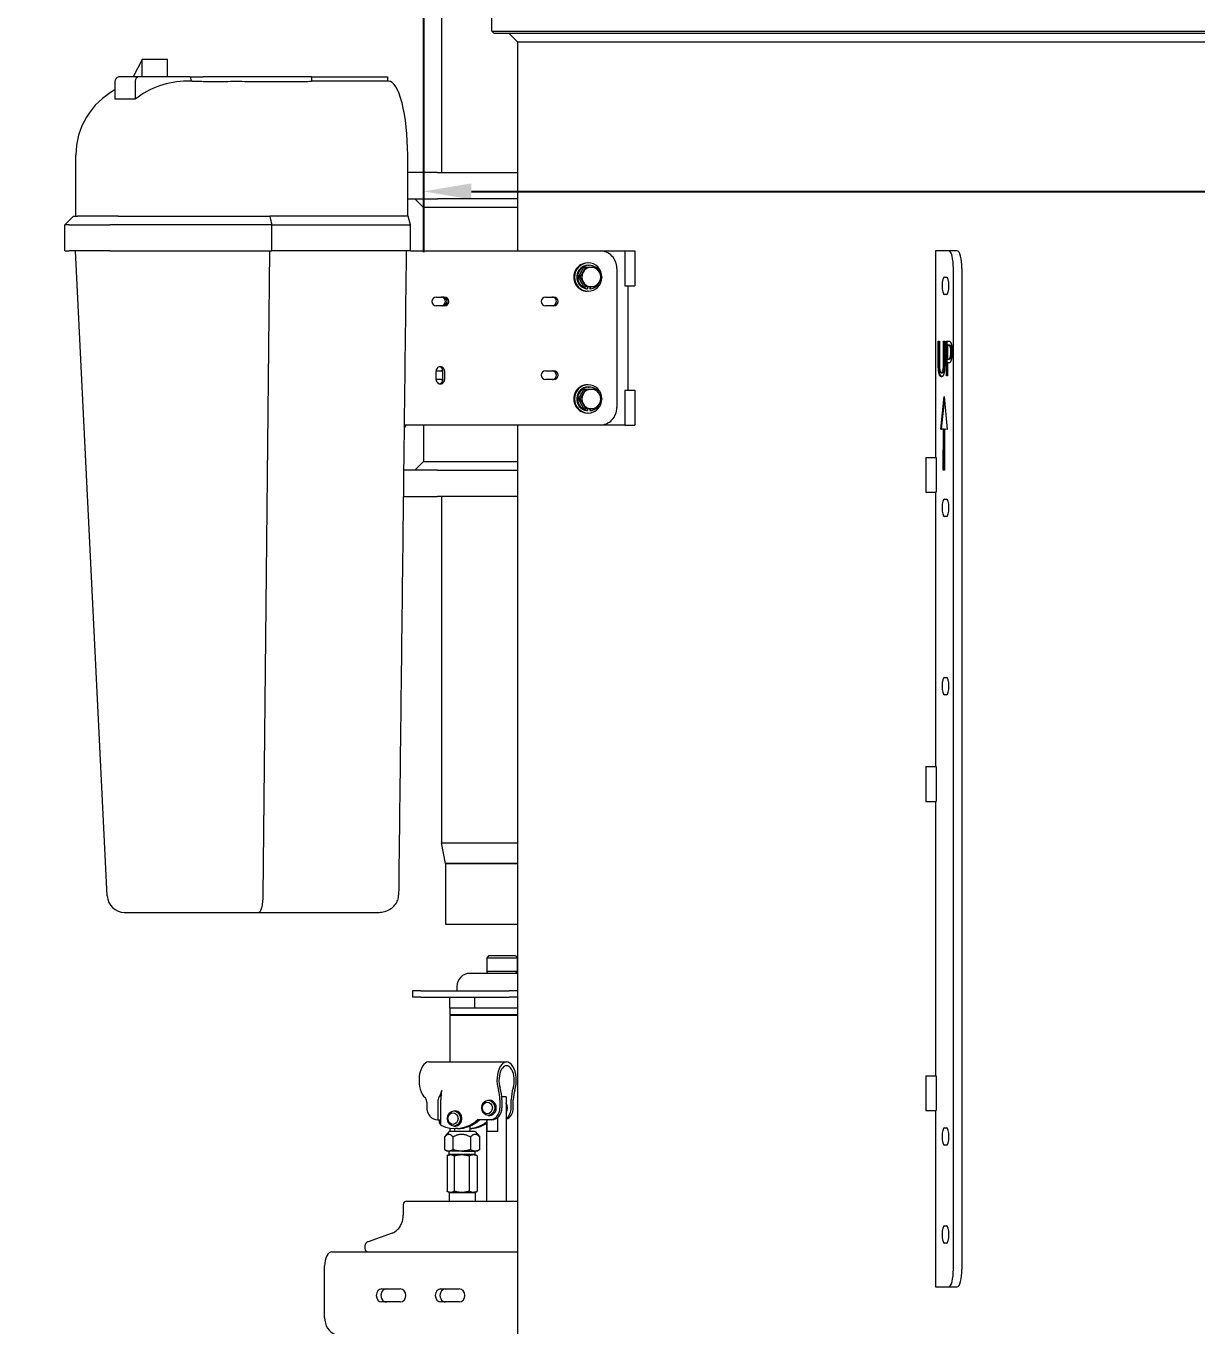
# Model space of a CAD drawing. Header units: inches. Extents: x 17 to 469, y 7 to 301.
# Drawn here: x 60.64 to 94.27, y 92.15 to 129.49 of the extents above; entities that cross this region are included whole.
import ezdxf

# ---------------------------------------------------------------- set-up
doc = ezdxf.new("R2010")
doc.units = ezdxf.units.IN
doc.header["$LTSCALE"] = 14
doc.header["$MEASUREMENT"] = 0
doc.layers.add('Dimension (ANSI)', color=7, linetype='Continuous', lineweight=25)
doc.layers.add('Visible (ANSI)', color=7, linetype='Continuous', lineweight=50)
doc.styles.add('MEMCOR Medium', font='arial.ttf')
doc.dimstyles.new('Default (ANSI)', dxfattribs={"dimscale": 14, "dimtxt": 0.15, "dimasz": 0.098425, "dimexe": 0.125, "dimexo": 0.0625, "dimgap": 0.031496, "dimtad": 0, "dimtih": 1, "dimtoh": 1, "dimdec": 4, "dimrnd": 1e-08, "dimzin": 3, "dimdsep": 46, "dimlunit": 5, "dimtxsty": 'MEMCOR Medium', "dimcen": 0.09, "dimdle": 0.393701, "dimclrd": 256, "dimclre": 256, "dimclrt": 256, "dimadec": 0, "dimazin": 1, "dimtfac": 0.8, "dimtofl": 0, "dimtmove": 0, "dimatfit": 3, "dimfxl": 1, "dimfrac": 1, "dimtolj": 1, "dimtzin": 4, "dimlwd": -1, "dimlwe": -1, "dimarcsym": 0})

# ---------------------------------------------------------------- blocks, each defined once
blk = doc.blocks.new('*D21')
at = {"layer": 'Defpoints', "color": 0, "transparency": 16777216}
for p in [(72.051, 135.407), (110.487, 135.407), (110.487, 124.738)]:
    blk.add_point(p, dxfattribs=at)
at = {"layer": 'Dimension (ANSI)', "transparency": 16777216}
for p, q in [((72.051, 134.532), (72.051, 122.988)), ((110.487, 134.532), (110.487, 122.988)), ((73.429, 124.738), (109.11, 124.738)), ((110.487, 124.738), (113.194, 124.738))]:
    blk.add_line(p, q, dxfattribs=at)
for points in [[(73.429, 124.968), (73.429, 124.508), (72.051, 124.738)], [(109.11, 124.968), (109.11, 124.508), (110.487, 124.738)]]:
    blk.add_solid(points, dxfattribs=at)
at = {"layer": 'Dimension (ANSI)', "transparency": 16777216, "char_height": 2.1, "attachment_point": 5, "style": 'MEMCOR Medium'}
for s, insert in [('\\A1; 38{\\H0.8x;\\S7#16;} in', (120.777, 126.885)), ('\\A1;[976.3 mm]', (120.777, 122.951))]:
    blk.add_mtext(s, dxfattribs=dict(at, insert=insert))
blk = doc.blocks.new('*D23')
at = {"layer": 'Defpoints', "color": 0, "transparency": 16777216}
for p in [(90.849, 145.532), (30.419, 42.304), (71.003, 42.304)]:
    blk.add_point(p, dxfattribs=at)
at = {"layer": 'Dimension (ANSI)', "transparency": 16777216}
for p, q in [((89.974, 145.532), (28.669, 145.532)), ((30.419, 144.154), (30.419, 97.848)), ((30.419, 43.682), (30.419, 89.988)), ((70.128, 42.304), (28.669, 42.304))]:
    blk.add_line(p, q, dxfattribs=at)
for points in [[(30.19, 144.154), (30.649, 144.154), (30.419, 145.532)], [(30.19, 43.682), (30.649, 43.682), (30.419, 42.304)]]:
    blk.add_solid(points, dxfattribs=at)
at = {"layer": 'Dimension (ANSI)', "transparency": 16777216, "char_height": 2.1, "attachment_point": 5, "style": 'MEMCOR Medium'}
for s, insert in [('\\A1; 103{\\H0.8x;\\S1#4;} in', (30.419, 96.061)), ('\\A1;[2622.0 mm]', (30.419, 92.131))]:
    blk.add_mtext(s, dxfattribs=dict(at, insert=insert))
blk = doc.blocks.new('*D24')
at = {"layer": 'Defpoints', "color": 0, "transparency": 16777216}
for p in [(72.285, 136.777), (44.698, 42.304), (71.003, 42.304)]:
    blk.add_point(p, dxfattribs=at)
at = {"layer": 'Dimension (ANSI)', "transparency": 16777216}
for p, q in [((71.41, 136.777), (42.948, 136.777)), ((44.698, 135.399), (44.698, 107.746)), ((44.698, 43.682), (44.698, 99.881)), ((70.128, 42.304), (42.948, 42.304))]:
    blk.add_line(p, q, dxfattribs=at)
for points in [[(44.468, 135.399), (44.927, 135.399), (44.698, 136.777)], [(44.468, 43.682), (44.927, 43.682), (44.698, 42.304)]]:
    blk.add_solid(points, dxfattribs=at)
at = {"layer": 'Dimension (ANSI)', "transparency": 16777216, "char_height": 2.1, "attachment_point": 5, "style": 'MEMCOR Medium'}
for s, insert in [('\\A1; 94{\\H0.8x;\\S1#2;} in', (44.698, 105.959)), ('\\A1;[2399.6 mm]', (44.698, 102.027))]:
    blk.add_mtext(s, dxfattribs=dict(at, insert=insert))

msp = doc.modelspace()

# ---------------------------------------------------------------- linework, layer by layer
at = {"layer": 'Visible (ANSI)', "linetype": 'Continuous', "lineweight": 18}
for p, q in [((74.018842, 129.339395), (74.018842, 131.63627)), ((72.572825, 130.77727), (72.572825, 125.276895)), ((74.018842, 129.339395), (108.51926, 129.339395)), ((74.081342, 129.276895), (74.018842, 129.339395)), ((108.456681, 129.276895), (74.081342, 129.276895)), ((74.768739, 129.026895), (74.518739, 129.276895)), ((74.768739, 123.026895), (74.768739, 129.026895)), ((107.766343, 129.026895), (74.768739, 129.026895)), ((63.976744, 128.526895), (63.717925, 128.026895)), ((64.701188, 128.526895), (63.976744, 128.526895)), ((63.976744, 128.026895), (63.976744, 128.526895)), ((64.701188, 128.026895), (64.701188, 128.526895)), ((63.193941, 127.901895), (63.193941, 127.386501)), ((63.875456, 128.026895), (63.33625, 128.026895)), ((63.776284, 127.901895), (63.776284, 127.386501)), ((65.351886, 128.026895), (63.875456, 128.026895)), ((65.407557, 127.901895), (65.265996, 127.901895)), ((65.351886, 128.026895), (65.726641, 128.026895)), ((65.407557, 127.901895), (65.656749, 127.901895)), ((68.839718, 128.026895), (65.726641, 128.026895)), ((68.839718, 128.026895), (71.021205, 128.026895)), ((68.839718, 128.026895), (68.839718, 127.899215)), ((71.048268, 127.901895), (69.943897, 127.901895)), ((71.021205, 128.026895), (71.021205, 127.901895)), ((63.776284, 127.386501), (63.193941, 127.386501)), ((62.071441, 124.026895), (62.071441, 125.776895)), ((71.60067, 124.026895), (71.60067, 125.776895)), ((72.453107, 125.276895), (71.60067, 125.276895)), ((72.453107, 125.276895), (74.768739, 125.276895)), ((71.60067, 124.526895), (72.453107, 124.526895)), ((72.057825, 124.276895), (71.807825, 124.526895)), ((74.768739, 124.526895), (72.453107, 124.526895)), ((62.000041, 124.026895), (61.750041, 123.776895)), ((62.000041, 124.026895), (62.121312, 124.026895)), ((63.285998, 124.026895), (62.121312, 124.026895)), ((63.285998, 124.026895), (67.642224, 124.026895)), ((71.619231, 124.026895), (67.642224, 124.026895)), ((71.684219, 123.776895), (71.619231, 124.026895)), ((72.057825, 124.276895), (72.057825, 123.026895)), ((74.768739, 124.276895), (72.057825, 124.276895)), ((61.879831, 123.776895), (61.750041, 123.776895)), ((61.750041, 123.026895), (61.750041, 123.776895)), ((61.879831, 123.776895), (63.044516, 123.776895)), ((67.695343, 123.776895), (63.044516, 123.776895)), ((67.695343, 123.776895), (71.684219, 123.776895)), ((67.695343, 123.026895), (67.695343, 123.776895)), ((71.684219, 123.026895), (71.684219, 123.776895)), ((61.750041, 123.026895), (61.879831, 123.026895)), ((63.044516, 123.026895), (61.879831, 123.026895)), ((62.970964, 104.502312), (62.059072, 123.026895)), ((63.044516, 123.026895), (67.695343, 123.026895)), ((67.629624, 123.026895), (67.440417, 104.507213)), ((71.684219, 123.026895), (67.695343, 123.026895)), ((71.684219, 123.026895), (71.950708, 123.026895)), ((71.950708, 123.026895), (77.126566, 123.026895)), ((77.126566, 123.026895), (77.835324, 123.026895)), ((77.835324, 123.026895), (78.128991, 123.026895)), ((77.835324, 123.026895), (77.835324, 122.026895)), ((78.128991, 123.026895), (78.128991, 122.026895)), ((87.145381, 123.026895), (86.757153, 123.026895)), ((86.757153, 123.026895), (86.757153, 117.096577)), ((87.386863, 123.026895), (87.145381, 123.026895)), ((76.580789, 122.417395), (76.659142, 122.557895)), ((76.659142, 122.557895), (76.709069, 122.557895)), ((76.785049, 122.682895), (76.764344, 122.682895)), ((76.785049, 122.616895), (76.809378, 122.616895)), ((77.609529, 122.526895), (77.609529, 118.526895)), ((87.274791, 93.776895), (87.274791, 122.526895)), ((87.516272, 122.526895), (87.516272, 93.776895)), ((76.502435, 122.276895), (76.580789, 122.417395)), ((76.502435, 122.276895), (76.552362, 122.276895)), ((76.580789, 122.136395), (76.502435, 122.276895)), ((76.659142, 121.995895), (76.580789, 122.136395)), ((87.015972, 122.276895), (87.080677, 122.276895)), ((76.659142, 121.995895), (76.709069, 121.995895)), ((76.739651, 121.940159), (76.76398, 121.940159)), ((76.76398, 121.995895), (76.76398, 121.940159)), ((76.785049, 121.870895), (76.764344, 121.870895)), ((76.830448, 121.995895), (76.830448, 121.940159)), ((76.830448, 121.940159), (76.854777, 121.940159)), ((76.854777, 121.940159), (76.854777, 121.995895)), ((77.835324, 122.026895), (78.128991, 122.026895)), ((77.923252, 122.026895), (77.923252, 119.026895)), ((87.080677, 121.776895), (87.015972, 121.776895)), ((72.417678, 121.701895), (72.659159, 121.701895)), ((72.659159, 121.451895), (72.417678, 121.451895)), ((75.556937, 121.701895), (75.798418, 121.701895)), ((75.798418, 121.451895), (75.556937, 121.451895)), ((86.83819, 119.812479), (86.83819, 120.436466)), ((86.83819, 120.436466), (86.872587, 120.436466)), ((86.862338, 119.812479), (86.862338, 120.436466)), ((86.872587, 120.436466), (86.872587, 119.812479)), ((86.99109, 120.436466), (87.025487, 120.436466)), ((86.99109, 119.809237), (86.99109, 120.436466)), ((87.015238, 119.809237), (87.015238, 120.436466)), ((87.025487, 120.436466), (87.025487, 119.812479)), ((87.074776, 119.436466), (87.074776, 120.436466)), ((87.074776, 120.436466), (87.139796, 120.436466)), ((87.098924, 119.436466), (87.098924, 120.436466)), ((87.137698, 120.321393), (87.109174, 120.321393)), ((87.109174, 120.321393), (87.109174, 119.922689)), ((87.137698, 120.321393), (87.161846, 120.321393)), ((87.109174, 119.922689), (87.132665, 119.922689)), ((87.132665, 119.922689), (87.156813, 119.922689)), ((87.187826, 119.982657), (87.211974, 119.982657)), ((72.417678, 119.581895), (72.610444, 119.581895)), ((72.417678, 119.331895), (72.417678, 119.581895)), ((72.61063, 119.331895), (72.61063, 119.581895)), ((72.659159, 119.581895), (72.659159, 119.331895)), ((75.556937, 119.581895), (75.798418, 119.581895)), ((86.931734, 119.528848), (86.955882, 119.528848)), ((87.109174, 119.809237), (87.109174, 119.436466)), ((87.138327, 119.809237), (87.109174, 119.809237)), ((72.610444, 119.331895), (72.417678, 119.331895)), ((75.798418, 119.331895), (75.556937, 119.331895)), ((76.785049, 119.182895), (76.764344, 119.182895)), ((76.785049, 119.116895), (76.809378, 119.116895)), ((87.109174, 119.436466), (87.074776, 119.436466)), ((76.502435, 118.776895), (76.580789, 118.917395)), ((76.502435, 118.776895), (76.552362, 118.776895)), ((76.580789, 118.636395), (76.502435, 118.776895)), ((76.580789, 118.917395), (76.659142, 119.057895)), ((76.659142, 119.057895), (76.709069, 119.057895)), ((77.835324, 119.026895), (78.128991, 119.026895)), ((77.835324, 119.026895), (77.835324, 118.026895)), ((78.128991, 119.026895), (78.128991, 118.026895)), ((86.912232, 117.907382), (87.006599, 118.850543)), ((87.006599, 118.850543), (87.095943, 117.900447)), ((76.659142, 118.495895), (76.580789, 118.636395)), ((76.659142, 118.495895), (76.709069, 118.495895)), ((76.739651, 118.440159), (76.76398, 118.440159)), ((76.76398, 118.495895), (76.76398, 118.440159)), ((76.785049, 118.370895), (76.764344, 118.370895)), ((76.830448, 118.495895), (76.830448, 118.440159)), ((76.830448, 118.440159), (76.854777, 118.440159)), ((76.854777, 118.440159), (76.854777, 118.495895)), ((86.93638, 117.907382), (87.018299, 118.726126)), ((71.950708, 118.026895), (71.499785, 118.026895)), ((77.126566, 118.026895), (71.950708, 118.026895)), ((72.057825, 118.026895), (72.057825, 116.976895)), ((74.768739, 77.457895), (74.768739, 118.026895)), ((77.835324, 118.026895), (77.126566, 118.026895)), ((77.835324, 118.026895), (78.128991, 118.026895)), ((86.988898, 117.905284), (86.912232, 117.907382)), ((86.912232, 117.907382), (86.93638, 117.907382)), ((87.013046, 117.905284), (86.93638, 117.907382)), ((86.985162, 116.729363), (86.988898, 117.905284)), ((86.988898, 117.905284), (87.013046, 117.905284)), ((87.009312, 116.729928), (87.013046, 117.905284)), ((87.018221, 117.903959), (87.015021, 116.730062)), ((87.018221, 117.903959), (87.042369, 117.903959)), ((87.095943, 117.900447), (87.018221, 117.903959)), ((87.09584, 117.901543), (87.042369, 117.903959)), ((72.057825, 116.976895), (71.807825, 116.726895)), ((72.057825, 116.976895), (74.768739, 116.976895)), ((86.479256, 117.096577), (86.783739, 117.096577)), ((86.479256, 117.096577), (86.479256, 116.096577)), ((86.783739, 117.096577), (86.783739, 116.096577)), ((72.453107, 116.726895), (71.484365, 116.726895)), ((72.453107, 116.726895), (74.768739, 116.726895)), ((87.015021, 116.730062), (86.985162, 116.729363)), ((71.475468, 115.976895), (72.453107, 115.976895)), ((74.768739, 115.976895), (72.453107, 115.976895)), ((72.572825, 115.976895), (72.572825, 106.026895)), ((86.479256, 116.096577), (86.783739, 116.096577)), ((86.757153, 116.096577), (86.757153, 108.216577)), ((87.015972, 115.901895), (87.080677, 115.901895)), ((87.080677, 115.401895), (87.015972, 115.401895)), ((87.015972, 110.776895), (87.080677, 110.776895)), ((87.080677, 110.276895), (87.015972, 110.276895)), ((86.479256, 108.216577), (86.783739, 108.216577)), ((86.479256, 108.216577), (86.479256, 107.216577)), ((86.783739, 108.216577), (86.783739, 107.216577)), ((86.479256, 107.216577), (86.783739, 107.216577)), ((86.757153, 107.216577), (86.757153, 99.336577)), ((72.572825, 106.026895), (74.768739, 106.026895)), ((72.572825, 106.026895), (72.621068, 106.026895)), ((72.682825, 105.436895), (72.572825, 106.026895)), ((72.621068, 106.026895), (74.768739, 106.026895)), ((72.682825, 105.436895), (74.768739, 105.436895)), ((72.682825, 105.436895), (72.682825, 103.686895)), ((74.68836, 105.436895), (72.682825, 105.436895)), ((74.768739, 105.436895), (74.68836, 105.436895)), ((67.440417, 104.507213), (67.440417, 104.507174)), ((63.470367, 104.026895), (63.539378, 104.026895)), ((63.539378, 104.026895), (64.830247, 104.026895)), ((64.830247, 104.026895), (67.325511, 104.026895)), ((67.325511, 104.026895), (70.74892, 104.026895)), ((72.682825, 103.686895), (74.768739, 103.686895)), ((73.920325, 102.776895), (73.870325, 102.726895)), ((73.870325, 102.726895), (74.745325, 102.726895)), ((73.870325, 102.726895), (73.870325, 102.326895)), ((74.695325, 102.776895), (73.920325, 102.776895)), ((74.695325, 102.776895), (74.745325, 102.726895)), ((74.745325, 102.726895), (74.745325, 102.326895)), ((74.745325, 102.326895), (73.870325, 102.326895)), ((73.920325, 102.276895), (73.870325, 102.326895)), ((74.695325, 102.276895), (74.745325, 102.326895)), ((74.768739, 102.276895), (73.389199, 102.276895)), ((71.975914, 101.776895), (71.740874, 101.776895)), ((71.740874, 101.776895), (71.740874, 101.589395)), ((71.975914, 101.589395), (71.740874, 101.589395)), ((71.975914, 101.776895), (74.520058, 101.776895)), ((71.975914, 101.589395), (74.520058, 101.589395)), ((72.814558, 101.276895), (72.814558, 101.589395)), ((73.014199, 101.901895), (73.014199, 101.776895)), ((73.528299, 101.276895), (73.528299, 101.589395)), ((74.768739, 101.776895), (74.520058, 101.776895)), ((74.768739, 101.589395), (74.520058, 101.589395)), ((73.528299, 101.276895), (72.814075, 101.276895)), ((72.814075, 101.276895), (72.814075, 101.089395)), ((74.768739, 101.276895), (73.528299, 101.276895)), ((74.768739, 101.089395), (72.814075, 101.089395)), ((74.768739, 101.069395), (72.814075, 101.069395)), ((72.814075, 101.069395), (72.814075, 99.733145)), ((72.939075, 101.069395), (72.939075, 101.089395)), ((72.203337, 99.733145), (74.442547, 99.733145)), ((86.479256, 99.336577), (86.783739, 99.336577)), ((86.479256, 99.336577), (86.479256, 98.336577)), ((86.783739, 99.336577), (86.783739, 98.336577)), ((72.145933, 98.578937), (72.145933, 98.443145)), ((72.46582, 98.578937), (72.46582, 98.068145)), ((72.551511, 97.918722), (72.551511, 98.646242)), ((73.914481, 98.630645), (73.956882, 98.630645)), ((74.250112, 98.646242), (74.250112, 98.411895)), ((74.430567, 98.733145), (74.304269, 98.733145)), ((74.307516, 98.646242), (74.307516, 98.411895)), ((74.430567, 98.733145), (74.430567, 95.733145)), ((74.577578, 98.411895), (74.577578, 98.646242)), ((74.634982, 98.411895), (74.634982, 98.646242)), ((72.928162, 98.324972), (72.970563, 98.324972)), ((86.479256, 98.336577), (86.783739, 98.336577)), ((86.757153, 98.336577), (86.757153, 93.276895)), ((72.46582, 98.068145), (72.515082, 98.068145)), ((72.515082, 97.972244), (72.515082, 98.068145)), ((72.814075, 97.83168), (72.814075, 97.733145)), ((72.928162, 97.887472), (72.970563, 97.887472)), ((73.381749, 97.888952), (73.381749, 97.733145)), ((73.956882, 98.068145), (73.610338, 98.068145)), ((73.868067, 98.068145), (73.868067, 95.733145)), ((73.884364, 97.733145), (73.884364, 98.068145)), ((73.914481, 98.193145), (73.956882, 98.193145)), ((74.014286, 98.068145), (73.956882, 98.068145)), ((74.185957, 97.733145), (74.185957, 98.133213)), ((87.015972, 97.839395), (87.080677, 97.839395)), ((72.65798, 97.578001), (72.65798, 97.209721)), ((72.787999, 97.733145), (72.664967, 97.586522)), ((73.537999, 97.733145), (72.787999, 97.733145)), ((72.899365, 97.578001), (72.899365, 97.209721)), ((72.944249, 97.818526), (72.944249, 97.733145)), ((73.027968, 97.818145), (72.970563, 97.818145)), ((73.404384, 97.578001), (73.404384, 97.209721)), ((73.537999, 97.733145), (73.66103, 97.586522)), ((73.668017, 97.578001), (73.668017, 97.209721)), ((74.185957, 97.733145), (73.884364, 97.733145)), ((72.725499, 97.170645), (72.664967, 97.205593)), ((72.778673, 97.170645), (72.725499, 97.170645)), ((73.151875, 97.170645), (72.778673, 97.170645)), ((72.787999, 97.070645), (72.787999, 97.170645)), ((73.151875, 97.170645), (73.5362, 97.170645)), ((73.600499, 97.170645), (73.5362, 97.170645)), ((73.537999, 97.070645), (73.537999, 97.170645)), ((73.600499, 97.170645), (73.66103, 97.205593)), ((87.080677, 97.339395), (87.015972, 97.339395)), ((72.730126, 97.037151), (72.730126, 96.016639)), ((72.787999, 97.070645), (72.736114, 97.04069)), ((72.833577, 97.070645), (72.787999, 97.070645)), ((73.153464, 97.070645), (72.833577, 97.070645)), ((72.937027, 97.037151), (72.937027, 96.016639)), ((73.482886, 97.070645), (73.153464, 97.070645)), ((73.3699, 97.037151), (73.3699, 96.016639)), ((73.537999, 97.070645), (73.482886, 97.070645)), ((73.537999, 97.070645), (73.589883, 97.04069)), ((73.595871, 97.037151), (73.595871, 96.016639)), ((72.787999, 95.983145), (72.736114, 96.0131)), ((72.787999, 95.983145), (72.833577, 95.983145)), ((72.787999, 95.983145), (72.787999, 95.733145)), ((72.833577, 95.983145), (73.153464, 95.983145)), ((73.153464, 95.983145), (73.482886, 95.983145)), ((73.482886, 95.983145), (73.537999, 95.983145)), ((73.537999, 95.983145), (73.589883, 96.0131)), ((73.537999, 95.983145), (73.537999, 95.733145)), ((71.472688, 95.633145), (71.472688, 95.332676)), ((71.572688, 95.733145), (74.205358, 95.733145)), ((74.205358, 95.733145), (74.768739, 95.733145)), ((87.015972, 95.026895), (87.080677, 95.026895)), ((71.151766, 94.814333), (70.465252, 94.569864)), ((87.080677, 94.526895), (87.015972, 94.526895)), ((69.426053, 94.276895), (74.768739, 94.276895)), ((70.368544, 94.427817), (70.368544, 94.376895)), ((69.214085, 92.388397), (69.214085, 93.876895)), ((70.857178, 93.214395), (71.387208, 93.214395)), ((72.553274, 93.214395), (73.083304, 93.214395)), ((86.757153, 93.276895), (87.145381, 93.276895)), ((87.145381, 93.276895), (87.386863, 93.276895)), ((71.387208, 92.839395), (70.857178, 92.839395)), ((73.083304, 92.839395), (72.553274, 92.839395))]:
    msp.add_line(p, q, dxfattribs=at)
for centre, radius, start, end in [((64.196441, 125.776895), 2.125, 118.1489197, 180), ((63.470359, 104.526895), 0.5, 182.8181709, 270), ((73.389199, 101.901895), 0.375, 90, 180), ((71.572688, 95.633145), 0.1, 90, 180), ((70.468544, 94.376895), 0.1, 180, 270)]:
    msp.add_arc(centre, radius, start, end, dxfattribs=at)
for centre, major_axis, ratio, start_param, end_param in [((63.33625, 127.901895), (-0.142309, 0), 0.878370418, 4.71238898, 6.283185307), ((63.875456, 127.901895), (0, -0.125), 0.793379796, 3.141592654, 4.71238898), ((65.265996, 125.776895), (-2.281755, 0), 0.931300656, 4.71238898, 5.423769118), ((65.351886, 127.901895), (0, -0.125), 0.280387299, 1.570796327, 3.141592654), ((69.943897, 125.776895), (-21.990324, 0), 0.096633412, 4.71238898, 4.762622148), ((71.048268, 125.776895), (0, 2.125), 0.259953945, 4.71238898, 6.283185307), ((77.126566, 122.526895), (0, 0.5), 0.965925826, 4.71238898, 6.283185307), ((87.145381, 122.526895), (0, 0.5), 0.258819045, 4.71238898, 6.283185307), ((87.386863, 122.526895), (0, 0.5), 0.258819045, 4.71238898, 6.283185307), ((76.764344, 122.276895), (0, 0.406), 0.965925826, 0, 3.141592654), ((76.785049, 122.276895), (0, 0.406), 0.965925826, 4.722803653, 10.985159615), ((76.785049, 122.276895), (0, 0.34), 0.965925826, 0, 3.002913274), ((76.809378, 122.276895), (0, -0.34), 0.965925826, 2.543605691, 6.144505927), ((76.872272, 122.276895), (0, 0.281), 0.965925826, 0, 1.047197551), ((76.872272, 122.276895), (0, 0.281), 0.965925826, 5.235987756, 6.283185307), ((76.809378, 122.276895), (0, -0.34), 0.965925826, 1.969860234, 2.25394248), ((76.809378, 122.276895), (0, 0.281), 0.965925826, 0.843630394, 1.250764708), ((76.809378, 122.276895), (0, 0.281), 0.965925826, 1.890827945, 2.297962259), ((76.872272, 122.276895), (0, -0.281), 0.965925826, 4.188790205, 5.235987756), ((76.872272, 122.276895), (0, -0.281), 0.965925826, 5.235987756, 6.283185307), ((76.872272, 122.276895), (0, -0.281), 0.965925826, 0, 1.047197551), ((76.809378, 122.276895), (0, -0.34), 0.965925826, 0.887650174, 1.171732419), ((76.872272, 122.276895), (0, 0.281), 0.965925826, 4.188790205, 5.235987756), ((87.015972, 122.026895), (0, -0.25), 0.258819045, 3.141592654, 6.283185307), ((87.080677, 122.026895), (0, 0.25), 0.258819045, 3.141592654, 6.283185307), ((76.809378, 122.276895), (0, -0.34), 0.965925826, 0.13867938, 0.597986963), ((72.417678, 121.576895), (0, -0.125), 0.965925826, 3.141592654, 6.283185307), ((72.561916, 121.576895), (0, -0.125), 0.965925826, 0, 3.141592654), ((72.610444, 121.576895), (0, 0.125), 0.965925826, 3.141592654, 6.283185307), ((72.61063, 121.576895), (0, -0.125), 0.965925826, 0, 3.141592654), ((72.659159, 121.576895), (0, 0.125), 0.965925826, 3.141592654, 6.283185307), ((75.556937, 121.576895), (0, -0.125), 0.965925826, 3.141592654, 6.283185307), ((75.749889, 121.576895), (0, -0.125), 0.965925826, 0, 3.141592654), ((75.798418, 121.576895), (0, 0.125), 0.965925826, 3.141592654, 6.283185307), ((72.538418, 119.581895), (0, 0.125), 0.965925826, 4.71238898, 7.853981634), ((72.48989, 119.581895), (0, 0.125), 0.965925826, 4.71238898, 6.080845559), ((72.561916, 119.456895), (0, 0.125), 0.965925826, 5.867882636, 6.283185307), ((72.610444, 119.456895), (0, 0.125), 0.965925826, 6.281642204, 6.283185307), ((75.556937, 119.456895), (0, -0.125), 0.965925826, 3.141592654, 6.283185307), ((75.749889, 119.456895), (0, -0.125), 0.965925826, 0, 3.141592654), ((75.798418, 119.456895), (0, 0.125), 0.965925826, 3.141592654, 6.283185307), ((72.538418, 119.331895), (0, -0.125), 0.965925826, 4.71238898, 7.853981634), ((72.48989, 119.331895), (0, -0.125), 0.965925826, 0.202339749, 1.570796327), ((72.561916, 119.456895), (0, -0.125), 0.965925826, 0, 0.415302671), ((72.610444, 119.456895), (0, -0.125), 0.965925826, 0, 0.001543103), ((76.764344, 118.776895), (0, 0.406), 0.965925826, 0, 3.141592654), ((76.785049, 118.776895), (0, 0.406), 0.965925826, 4.722803653, 10.985159615), ((76.785049, 118.776895), (0, 0.34), 0.965925826, 0, 3.002913274), ((76.809378, 118.776895), (0, -0.34), 0.965925826, 2.543605691, 6.144505927), ((76.809378, 118.776895), (0, 0.281), 0.965925826, 0.843630394, 1.250764708), ((76.872272, 118.776895), (0, -0.281), 0.965925826, 4.188790205, 5.235987756), ((76.872272, 118.776895), (0, 0.281), 0.965925826, 0, 1.047197551), ((76.872272, 118.776895), (0, 0.281), 0.965925826, 5.235987756, 6.283185307), ((76.809378, 118.776895), (0, -0.34), 0.965925826, 1.969860234, 2.25394248), ((76.872272, 118.776895), (0, 0.281), 0.965925826, 4.188790205, 5.235987756), ((76.809378, 118.776895), (0, 0.281), 0.965925826, 1.890827945, 2.297962259), ((76.872272, 118.776895), (0, -0.281), 0.965925826, 5.235987756, 6.283185307), ((76.809378, 118.776895), (0, -0.34), 0.965925826, 0.13867938, 0.597986963), ((76.872272, 118.776895), (0, -0.281), 0.965925826, 0, 1.047197551), ((76.809378, 118.776895), (0, -0.34), 0.965925826, 0.887650174, 1.171732419), ((77.126566, 118.526895), (0, -0.5), 0.965925826, 0, 1.570796327), ((71.57485, 117.526895), (0, 0.5), 0.258819045, 0, 0.62963673), ((87.015972, 115.651895), (0, -0.25), 0.258819045, 3.141592654, 6.283185307), ((87.080677, 115.651895), (0, 0.25), 0.258819045, 3.141592654, 6.283185307), ((87.015972, 110.526895), (0, -0.25), 0.258819045, 3.141592654, 6.283185307), ((87.080677, 110.526895), (0, 0.25), 0.258819045, 3.141592654, 6.283185307), ((70.843532, 104.528789), (0.113477, 0.48878), 0.98813552, 4.885792848, 4.931163507), ((72.203337, 99.201895), (0, 0.53125), 0.521858138, 0, 2.759956426), ((74.442547, 99.201895), (0, 0.53125), 0.521858138, 4.143359389, 8.423011225), ((74.442547, 99.201895), (0, 0.42125), 0.521858138, 4.143359389, 8.423011225), ((73.989183, 98.646242), (0, -0.61), 0.521858138, 1.570796327, 2.139825918), ((74.895911, 98.646242), (0, 0.61), 0.521858138, 1.001766736, 1.570796327), ((72.072873, 98.578937), (0, 0.14), 0.521858138, 4.71238898, 5.90154908), ((72.512184, 98.578937), (0, 0.14), 0.331174149, 0.381636227, 1.570796327), ((72.429391, 99.201895), (0, -0.53125), 0.331174149, 0.381636227, 1.001766736), ((72.717098, 98.646242), (0, -0.5), 0.331174149, 4.143359389, 4.71238898), ((73.956882, 98.411895), (0, -0.21875), 0.853032287, 0, 3.141592654), ((73.989183, 98.646242), (0, -0.5), 0.521858138, 1.570796327, 2.139825918), ((74.895911, 98.646242), (0, 0.5), 0.521858138, 1.001766736, 1.570796327), ((72.46582, 98.443145), (0, -0.375), 0.853032287, 4.71238898, 6.283185307), ((72.970563, 98.106222), (0, 0.21875), 0.853032287, 3.141592654, 6.283185307), ((73.956882, 98.411895), (0, -0.34375), 0.853032287, 0, 1.570796327), ((74.014286, 98.411895), (0, -0.34375), 0.853032287, 0, 1.570796327), ((74.284348, 98.411895), (0, -0.21875), 0.853032287, 0.900429182, 2.241163472), ((74.341752, 98.411895), (0, -0.34375), 0.853032287, 0.307718002, 1.570796327), ((74.284348, 98.411895), (0, 0.34375), 0.853032287, 3.663633845, 4.71238898), ((72.714201, 99.068145), (0, 1.25), 0.331174149, 2.639797679, 2.737700815), ((72.970563, 99.068145), (0, -1.25), 0.853032287, 5.879293474, 6.926686416), ((73.027968, 99.068145), (0, -1.25), 0.853032287, 0, 0.643501109), ((73.298029, 99.068145), (0, -1.25), 0.853032287, 0.078595347, 0.564033212), ((73.355434, 99.068145), (0, -1.25), 0.853032287, 0.024681348, 0.501525137), ((87.015972, 97.589395), (0, -0.25), 0.258819045, 3.141592654, 6.283185307), ((87.080677, 97.589395), (0, 0.25), 0.258819045, 3.141592654, 6.283185307), ((87.015972, 94.776895), (0, -0.25), 0.258819045, 3.141592654, 6.283185307), ((87.080677, 94.776895), (0, 0.25), 0.258819045, 3.141592654, 6.283185307), ((69.426053, 93.876895), (0, 0.4), 0.529919264, 0, 1.570796327), ((87.145381, 93.776895), (0, -0.5), 0.258819045, 0, 1.570796327), ((87.386863, 93.776895), (0, -0.5), 0.258819045, 0, 1.570796327), ((70.857178, 93.026895), (0, -0.1875), 0.848048096, 3.141592654, 6.283185307), ((70.989658, 93.026895), (0, 0.1875), 0.848048096, 0, 3.141592654), ((71.387208, 93.026895), (0, 0.1875), 0.848048096, 3.141592654, 6.283185307), ((72.553274, 93.026895), (0, -0.1875), 0.848048096, 3.141592654, 6.283185307), ((72.685754, 93.026895), (0, 0.1875), 0.848048096, 0, 3.141592654), ((73.083304, 93.026895), (0, 0.1875), 0.848048096, 3.141592654, 6.283185307), ((69.638109, 92.388397), (0, -0.5), 0.848048096, 4.71238898, 6.005262509)]:
    msp.add_ellipse(centre, major_axis=major_axis, ratio=ratio, start_param=start_param, end_param=end_param, dxfattribs=at)
for centre, major_axis in [((73.914481, 98.411895), (0, -0.21875)), ((73.888388, 98.411895), (0, 0.16875)), ((72.928162, 98.106222), (0, -0.21875)), ((72.902069, 98.106222), (0, 0.16875))]:
    msp.add_ellipse(centre, major_axis=major_axis, ratio=0.853032287, dxfattribs=at)
for points, degree in [([(65.656749, 127.901895), (65.679262, 127.901895), (65.702712, 127.900988), (65.726641, 127.898023)], 3), ([(67.084744, 127.897083), (67.182047, 127.896078), (67.283014, 127.895067), (67.387168, 127.894504)], 3), ([(67.642224, 124.026895), (67.659989, 123.943593), (67.677706, 123.8602), (67.695343, 123.776895)], 3), ([(87.183841, 120.283305), (87.175661, 120.304375), (87.153848, 120.321393), (87.137698, 120.321393)], 2), ([(87.139796, 120.436466), (87.162867, 120.436466), (87.195167, 120.407292), (87.207542, 120.374067)], 2), ([(87.202508, 120.130955), (87.202508, 120.182819), (87.193279, 120.258994), (87.183841, 120.283305)], 2), ([(87.207542, 120.374067), (87.222014, 120.335979), (87.238373, 120.218475), (87.238373, 120.135007)], 2), ([(87.132665, 119.922689), (87.153639, 119.922689), (87.179437, 119.948621), (87.187826, 119.982657)], 2), ([(87.215722, 119.912965), (87.202298, 119.861911), (87.166013, 119.809237), (87.138327, 119.809237)], 2), ([(87.187826, 119.982657), (87.195586, 120.012641), (87.202508, 120.083143), (87.202508, 120.130955)], 2), ([(87.238373, 120.135007), (87.238373, 120.070177), (87.226418, 119.953483), (87.215722, 119.912965)], 2), ([(86.862939, 119.507778), (86.849306, 119.559642), (86.83819, 119.705509), (86.83819, 119.812479)], 2), ([(86.931734, 119.415396), (86.908872, 119.415396), (86.874894, 119.461587), (86.862939, 119.507778)], 2), ([(86.872587, 119.812479), (86.872587, 119.742787), (86.877201, 119.648783), (86.883703, 119.610696)], 2), ([(86.883703, 119.610696), (86.890625, 119.570177), (86.914535, 119.528848), (86.931734, 119.528848)], 2), ([(86.931734, 119.528848), (86.947884, 119.528848), (86.973052, 119.570177), (86.979974, 119.610696)], 2), ([(87.000738, 119.507778), (86.988363, 119.460777), (86.955644, 119.415396), (86.931734, 119.415396)], 2), ([(86.979974, 119.610696), (86.986476, 119.648783), (86.99109, 119.741976), (86.99109, 119.809237)], 2), ([(87.025487, 119.812479), (87.025487, 119.707941), (87.014581, 119.558832), (87.000738, 119.507778)], 2)]:
    msp.add_open_spline(points, degree=degree, dxfattribs=at)
for points, knots in [([(65.726641, 127.898023), (65.731234, 127.897438), (65.737617, 127.896868), (65.764825, 127.895158), (65.792316, 127.894382), (65.876987, 127.893457), (65.942955, 127.893931), (66.148464, 127.895912), (66.311285, 127.897717), (66.638747, 127.899493), (66.864668, 127.899686), (67.084744, 127.897083)], [-71.641860366, -71.641860366, -71.641860366, -71.641860366, -71.404314925, -71.404314925, -70.85251163, -70.85251163, -69.950717986, -69.950717986, -68.021546725, -68.021546725, -64.744764236, -64.744764236, -64.744764236, -64.744764236]), ([(67.387168, 127.894504), (67.508573, 127.894031), (67.627154, 127.893744), (67.740383, 127.893744), (67.865382, 127.893744), (67.991685, 127.89406), (68.118412, 127.894561)], [28.615660727, 28.615660727, 28.615660727, 28.615660727, 29.490830428, 29.490830428, 29.490830428, 30.456978839, 30.456978839, 30.456978839, 30.456978839]), ([(68.118412, 127.894561), (68.279136, 127.895266), (68.440543, 127.896288), (68.680822, 127.898035), (68.760524, 127.898652), (68.839718, 127.899215)], [0.966148411, 0.966148411, 0.966148411, 0.966148411, 2.191429059, 2.191429059, 2.802720713, 2.802720713, 2.802720713, 2.802720713]), ([(71.559092, 123.026895), (71.544462, 121.793463), (71.529832, 120.56003), (71.500571, 118.093166), (71.48594, 116.859734), (71.456679, 114.392869), (71.442048, 113.159437), (71.412786, 110.692573), (71.398155, 109.45914), (71.368892, 106.992276), (71.35426, 105.758844), (71.339628, 104.525412)], [-48.29990362, -48.29990362, -48.29990362, -48.29990362, -38.891284736, -38.891284736, -29.482665852, -29.482665852, -20.074046969, -20.074046969, -10.665428085, -10.665428085, -1.256809201, -1.256809201, -1.256809201, -1.256809201]), ([(87.207989, 120.283305), (87.200596, 120.302348), (87.193132, 120.309584), (87.180358, 120.319551), (87.170523, 120.321393), (87.161846, 120.321393)], [-0.3818938296, -0.3818938296, -0.3818938296, -0.3818938296, -0.2554611271, -0.2554611271, 0, 0, 0, 0]), ([(87.226656, 120.130955), (87.226656, 120.151237), (87.226127, 120.1717), (87.223245, 120.214054), (87.221002, 120.230009), (87.21622, 120.257742), (87.212436, 120.271851), (87.207989, 120.283305)], [-0.3372795691, -0.3372795691, -0.3372795691, -0.3372795691, -0.2539165575, -0.2539165575, -0.1573425254, -0.1573425254, 0, 0, 0, 0]), ([(87.156813, 119.922689), (87.164719, 119.922689), (87.173228, 119.924071), (87.189973, 119.933285), (87.195174, 119.940376), (87.203673, 119.955121), (87.208148, 119.967134), (87.211974, 119.982657)], [-0.3720280769, -0.3720280769, -0.3720280769, -0.3720280769, -0.2742790033, -0.2742790033, -0.1633485372, -0.1633485372, 0, 0, 0, 0]), ([(87.211974, 119.982657), (87.214457, 119.99225), (87.216716, 120.002658), (87.220742, 120.026062), (87.222168, 120.037429), (87.225767, 120.074087), (87.226656, 120.102972), (87.226656, 120.130955)], [-0.3778990738, -0.3778990738, -0.3778990738, -0.3778990738, -0.2983955769, -0.2983955769, -0.2132300142, -0.2132300142, 0, 0, 0, 0]), ([(86.887087, 119.507778), (86.882584, 119.524908), (86.878701, 119.54392), (86.8722, 119.586189), (86.869705, 119.608832), (86.865554, 119.66331), (86.862338, 119.717475), (86.862338, 119.812479)], [-1.834872944, -1.834872944, -1.834872944, -1.834872944, -1.283211598, -1.283211598, -0.723930443, -0.723930443, 0, 0, 0, 0]), ([(86.94408, 119.417046), (86.939838, 119.418276), (86.935611, 119.42024), (86.924385, 119.427925), (86.917515, 119.435304), (86.901955, 119.460893), (86.893965, 119.481205), (86.887087, 119.507778)], [-0.6225640134, -0.6225640134, -0.6225640134, -0.6225640134, -0.4978653255, -0.4978653255, -0.2863653536, -0.2863653536, 0, 0, 0, 0]), ([(86.955882, 119.528848), (86.962748, 119.528848), (86.969629, 119.53165), (86.980369, 119.542692), (86.98667, 119.550572), (86.997316, 119.578387), (87.001109, 119.593056), (87.004122, 119.610696)], [-0.7299087878, -0.7299087878, -0.7299087878, -0.7299087878, -0.3783755563, -0.3783755563, -0.1610495695, -0.1610495695, 0, 0, 0, 0]), ([(87.004122, 119.610696), (87.008541, 119.63658), (87.011423, 119.664924), (87.013711, 119.711136), (87.015238, 119.74546), (87.015238, 119.809237)], [-1.425366243, -1.425366243, -1.425366243, -1.425366243, -0.485984079, -0.485984079, 0, 0, 0, 0]), ([(67.440417, 104.507174), (67.439831, 104.442147), (67.436353, 104.378245), (67.423987, 104.25986), (67.415215, 104.206514), (67.393429, 104.1175), (67.380622, 104.082693), (67.353569, 104.038052), (67.339712, 104.026988), (67.325629, 104.026895), (67.32557, 104.026895), (67.325511, 104.026895)], [0, 0, 0, 0, 0.495890797, 0.495890797, 0.991923609, 0.991923609, 1.488224852, 1.488224852, 1.949323594, 1.949323594, 1.951269636, 1.951269636, 1.951269636, 1.951269636]), ([(70.74892, 104.026895), (70.797937, 104.026895), (70.847197, 104.031999), (70.944355, 104.052963), (70.992585, 104.068862), (71.086134, 104.113352), (71.131834, 104.142089), (71.216186, 104.215967), (71.254895, 104.261185), (71.307408, 104.357325), (71.324609, 104.40397), (71.336031, 104.469881), (71.337917, 104.486272), (71.338848, 104.502672)], [-0.002011235, -0.002011235, -0.002011235, -0.002011235, 0.35938223, 0.35938223, 0.720775695, 0.720775695, 1.082169161, 1.082169161, 1.443562626, 1.443562626, 1.716331212, 1.716331212, 1.804956091, 1.804956091, 1.804956091, 1.804956091]), ([(71.151766, 94.814333), (71.187106, 94.826917), (71.221444, 94.844941), (71.28595, 94.891313), (71.316104, 94.91967), (71.369893, 94.985283), (71.393514, 95.022535), (71.432207, 95.103559), (71.447271, 95.147321), (71.467513, 95.238286), (71.472688, 95.285478), (71.472688, 95.332676)], [3.436501174, 3.436501174, 3.436501174, 3.436501174, 3.691678735, 3.691678735, 3.946856297, 3.946856297, 4.202033858, 4.202033858, 4.457211419, 4.457211419, 4.71238898, 4.71238898, 4.71238898, 4.71238898]), ([(70.465252, 94.569864), (70.452675, 94.565385), (70.440967, 94.559141), (70.420091, 94.544134), (70.410915, 94.535383), (70.395303, 94.51634), (70.388857, 94.506048), (70.378624, 94.484621), (70.374832, 94.473482), (70.369793, 94.450836), (70.368544, 94.439326), (70.368544, 94.427817)], [0.294908521, 0.294908521, 0.294908521, 0.294908521, 0.550086082, 0.550086082, 0.805263643, 0.805263643, 1.060441204, 1.060441204, 1.315618766, 1.315618766, 1.570796327, 1.570796327, 1.570796327, 1.570796327])]:
    msp.add_open_spline(points, degree=3, knots=knots, dxfattribs=at)
for points, weights in [([(76.637211, 122.417395), (76.673575, 122.482601), (76.709069, 122.557895)], [1, 1.0379548493, 1]), ([(76.709069, 122.557895), (76.799544, 122.557895), (76.872272, 122.557895)], [1, 1.0379548493, 1]), ([(76.872272, 122.557895), (76.945001, 122.557895), (77.022484, 122.557895)], [1, 1.0379548493, 1]), ([(77.022484, 122.557895), (77.070969, 122.482601), (77.107333, 122.417395)], [1, 1.0379548493, 1]), ([(76.552362, 122.276895), (76.600847, 122.352189), (76.637211, 122.417395)], [1, 1.0379548493, 1]), ([(76.637211, 122.136395), (76.600847, 122.201601), (76.552362, 122.276895)], [1, 1.0379548493, 1]), ([(76.709069, 121.995895), (76.673575, 122.071189), (76.637211, 122.136395)], [1, 1.0379548493, 1]), ([(77.107333, 122.136395), (77.070969, 122.071189), (77.022484, 121.995895)], [1, 1.0379548493, 1]), ([(77.107333, 122.417395), (77.143698, 122.352189), (77.179191, 122.276895)], [1, 1.0379548493, 1]), ([(77.179191, 122.276895), (77.143698, 122.201601), (77.107333, 122.136395)], [1, 1.0379548493, 1]), ([(76.872272, 121.995895), (76.799544, 121.995895), (76.709069, 121.995895)], [1, 1.0379548493, 1]), ([(77.022484, 121.995895), (76.945001, 121.995895), (76.872272, 121.995895)], [1, 1.0379548493, 1]), ([(76.552362, 118.776895), (76.600847, 118.852189), (76.637211, 118.917395)], [1, 1.0379548493, 1]), ([(76.637211, 118.636395), (76.600847, 118.701601), (76.552362, 118.776895)], [1, 1.0379548493, 1]), ([(76.637211, 118.917395), (76.673575, 118.982601), (76.709069, 119.057895)], [1, 1.0379548493, 1]), ([(76.709069, 119.057895), (76.799544, 119.057895), (76.872272, 119.057895)], [1, 1.0379548493, 1]), ([(76.872272, 119.057895), (76.945001, 119.057895), (77.022484, 119.057895)], [1, 1.0379548493, 1]), ([(77.022484, 119.057895), (77.070969, 118.982601), (77.107333, 118.917395)], [1, 1.0379548493, 1]), ([(77.107333, 118.917395), (77.143698, 118.852189), (77.179191, 118.776895)], [1, 1.0379548493, 1]), ([(77.179191, 118.776895), (77.143698, 118.701601), (77.107333, 118.636395)], [1, 1.0379548493, 1]), ([(76.709069, 118.495895), (76.673575, 118.571189), (76.637211, 118.636395)], [1, 1.0379548493, 1]), ([(76.872272, 118.495895), (76.799544, 118.495895), (76.709069, 118.495895)], [1, 1.0379548493, 1]), ([(77.022484, 118.495895), (76.945001, 118.495895), (76.872272, 118.495895)], [1, 1.0379548493, 1]), ([(77.107333, 118.636395), (77.070969, 118.571189), (77.022484, 118.495895)], [1, 1.0379548493, 1]), ([(72.65798, 97.578001), (72.778673, 97.728514), (72.899365, 97.578001)], [1.3976395859, 1.6138551823, 1.3976395859]), ([(72.899365, 97.578001), (73.151875, 97.728514), (73.404384, 97.578001)], [1.3976395859, 1.6138551823, 1.3976395859]), ([(73.404384, 97.578001), (73.5362, 97.728514), (73.668017, 97.578001)], [1.3976395859, 1.6138551823, 1.3976395859]), ([(73.668017, 97.578001), (73.664498, 97.582388), (73.66103, 97.586522)], [1.3976395859, 1.40311935925, 1.40832137358]), ([(72.778673, 97.170645), (72.722659, 97.170645), (72.65798, 97.209721)], [2.18222620054, 2.18222620054, 2.02554940852]), ([(72.899365, 97.209721), (72.834687, 97.170645), (72.778673, 97.170645)], [2.02554940853, 2.18222620054, 2.18222620054]), ([(73.151875, 97.170645), (73.034685, 97.170645), (72.899365, 97.209721)], [2.18222620054, 2.18222620054, 2.02554940852]), ([(73.404384, 97.209721), (73.269064, 97.170645), (73.151875, 97.170645)], [2.02554940853, 2.18222620054, 2.18222620054]), ([(73.5362, 97.170645), (73.475024, 97.170645), (73.404384, 97.209721)], [2.04395250875, 2.04395250875, 1.89720332115]), ([(73.668017, 97.209721), (73.597376, 97.170645), (73.5362, 97.170645)], [1.89720332115, 2.04395250875, 2.04395250875]), ([(73.66103, 97.205593), (73.664498, 97.207595), (73.668017, 97.209721)], [2.04103014401, 2.03349104941, 2.02554940852]), ([(72.730126, 97.037151), (72.785565, 97.070645), (72.833577, 97.070645)], [3.34375465086, 3.60239497321, 3.60239497321]), ([(72.833577, 97.070645), (72.881588, 97.070645), (72.937027, 97.037151)], [3.60239497321, 3.60239497321, 3.34375465086]), ([(72.937027, 97.037151), (73.053015, 97.070645), (73.153464, 97.070645)], [3.34375465086, 3.60239497321, 3.60239497321]), ([(73.153464, 97.070645), (73.253912, 97.070645), (73.3699, 97.037151)], [3.60239497321, 3.60239497321, 3.34375465086]), ([(73.3699, 97.037151), (73.430449, 97.070645), (73.482886, 97.070645)], [3.34375465086, 3.60239497321, 3.60239497321]), ([(73.482886, 97.070645), (73.535322, 97.070645), (73.595871, 97.037151)], [3.60239497321, 3.60239497321, 3.34375465086]), ([(73.595871, 97.037151), (73.592856, 97.038973), (73.589883, 97.04069)], [3.34375465086, 3.35686462414, 3.36931007845]), ([(72.833577, 95.983145), (72.785565, 95.983145), (72.730126, 96.016639)], [3.60239497321, 3.60239497321, 3.34375465086]), ([(72.937027, 96.016639), (72.881588, 95.983145), (72.833577, 95.983145)], [3.34375465086, 3.60239497321, 3.60239497321]), ([(73.153464, 95.983145), (73.053015, 95.983145), (72.937027, 96.016639)], [3.60239497321, 3.60239497321, 3.34375465086]), ([(73.3699, 96.016639), (73.253912, 95.983145), (73.153464, 95.983145)], [3.34375465086, 3.60239497321, 3.60239497321]), ([(73.482886, 95.983145), (73.430449, 95.983145), (73.3699, 96.016639)], [3.60239497321, 3.60239497321, 3.34375465086]), ([(73.595871, 96.016639), (73.535322, 95.983145), (73.482886, 95.983145)], [3.34375465086, 3.60239497321, 3.60239497321]), ([(73.589883, 96.0131), (73.592856, 96.014817), (73.595871, 96.016639)], [3.36931007845, 3.35686462414, 3.34375465086])]:
    msp.add_rational_spline(points, weights, degree=2, dxfattribs=at)

# ---------------------------------------------------------------- dimensions: what is measured, and where the dimension line sits
at = {"layer": 'Dimension (ANSI)'}
for base, p1, p2, angle, text, override, picture, middle in [((30.419448, 42.303895), (90.849054, 145.531895), (71.003167, 42.303895), 90, ' <> in\\X[2622.0 mm]', {"dimgap": 0.031496, "dimdec": 4, "dimpost": '', "dimtol": 0, "dimlim": 0, "dimtp": 0, "dimtm": 0, "dimtdec": 2, "dimatfit": 1}, '*D23', (30.419448, 93.917895)), ((44.697591, 42.303895), (72.284911, 136.776895), (71.003167, 42.303895), 90, ' <> in\\X[2399.6 mm]', {"dimgap": 0.031496, "dimdec": 4, "dimpost": '', "dimtol": 0, "dimlim": 0, "dimtp": 0, "dimtm": 0, "dimtdec": 2, "dimatfit": 1}, '*D24', (44.697591, 103.813283)), ((110.487456, 124.738096), (72.050653, 135.406895), (110.487456, 135.406895), 180, ' <> in\\X[976.3 mm]', {"dimgap": 0.031496, "dimtih": 0, "dimtoh": 0, "dimdec": 4, "dimpost": '', "dimtol": 0, "dimlim": 0, "dimtp": 0, "dimtm": 0, "dimtdec": 2, "dimatfit": 2}, '*D21', (120.777083, 124.738096))]:
    dim = msp.add_linear_dim(base=base, p1=p1, p2=p2, angle=angle, text=text, dimstyle='Default (ANSI)', override=override, dxfattribs=at)
    dim.commit()
    dim.dimension.update_dxf_attribs({"geometry": picture, "text_midpoint": middle, "dimtype": 160})

doc.saveas('drawing.dxf')
